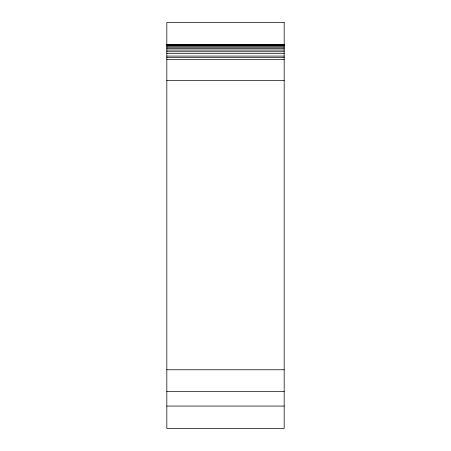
<?xml version="1.0" encoding="UTF-8"?>
<svg xmlns="http://www.w3.org/2000/svg" width="451" height="451" viewBox="0 0 451 451"><rect width="100%" height="100%" fill="white"/><g stroke="black" fill="none" stroke-linecap="round" stroke-linejoin="round"><path stroke-width="0.68" d="M166.819 44.717L284.181 44.717M166.819 44.846L284.181 44.846M166.819 45.382L284.181 45.382M166.819 46.16L284.181 46.16M166.819 47.214L284.181 47.214M166.819 48.516L284.181 48.516M166.819 50.038L284.181 50.038M166.819 51.741L284.181 51.741M166.819 53.584L284.181 53.584M166.819 56.087L284.181 56.087M166.819 57.519L284.181 57.519M166.819 59.521L284.181 59.521M166.819 80.56L284.181 80.56M166.819 369.769L284.181 369.769M166.819 391.4L284.181 391.4M166.819 406.069L284.181 406.069M284.181 22.55L166.819 22.55L166.819 428.45L284.181 428.45L284.181 22.55"/></g></svg>
